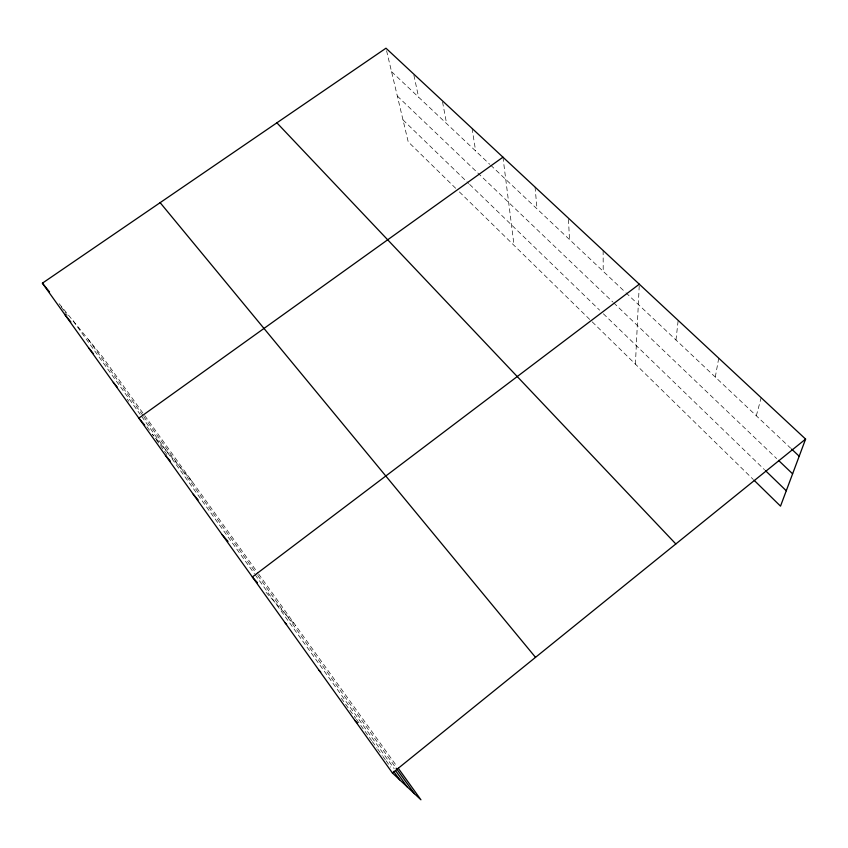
<?xml version="1.0" encoding="UTF-8"?>
<svg xmlns="http://www.w3.org/2000/svg" width="848" height="848" viewBox="0 0 848 848"><rect width="100%" height="100%" fill="white"/><g stroke="black" fill="none" stroke-linecap="round" stroke-linejoin="round"><path stroke-width="0.64" stroke-dasharray="4.24 3.18" d="M635.406 364.142L639.307 284.186M675.983 339.995L678.167 320.385M715.277 377.063L718.744 358.195M756.31 415.774L761.186 397.723M391.543 71.645L489.752 164.3M490.695 165.19L625.04 291.924M625.983 292.825L790.612 448.136M397.341 96.078L612.744 301.93M613.687 302.842L776.641 458.577M403.001 119.907L468.7 183.486M469.654 184.398L599.631 310.167M603.363 313.781L764.472 469.675M455.673 188.277L408.206 141.828L385.978 48.209M459.393 191.913L591.289 320.968M592.222 321.88L753.321 479.523M266.071 592.37L295.804 625.75M192.125 481.516L152.322 434.176L155.396 438.469M59.127 303.679L102.364 356.669L257.856 572.951M258.608 574.001L396.726 766.126M88.393 339.539L142.952 415.531M143.694 416.58L256.986 574.372M257.75 575.442L395.401 767.164M73.151 320.862L140.164 414.333M141.69 416.474L254.379 573.672M255.142 574.732L394.193 768.701M61.215 306.87L64.194 311.036M64.936 312.085L67.183 315.212M127.242 399.122L128.758 401.242M147.001 426.735L150.043 430.985M156.17 439.54L163.844 450.267M164.607 451.337L166.908 454.549M341.309 698.222L355.694 718.309M356.446 719.369L371.625 740.569M372.389 741.64L376.947 748.01M377.71 749.07L382.268 755.441M383.031 756.511L385.31 759.691M386.073 760.762L390.631 767.133M413.909 75.26L418.583 97.16M442.55 101.961L446.599 123.585M472.071 128.398L475.633 150.976M502.959 157.177L514.058 245.401M535.056 187.069L537.007 208.884M568.489 219.409L569.474 239.507M603.14 250.499L603.214 271.339"/><path stroke-width="1.27" d="M398.242 768.235L420.926 799.791L392.423 772.984L42.4 283.179L385.978 48.209L805.6 439.094L780.52 506.139L754.264 480.445M392.423 772.984L805.6 439.094M639.307 284.186L252.354 576.979L257.463 582.714M502.959 157.177L138.839 418.138L144.743 425.155M791.566 449.037L799.198 456.224M778.517 460.379L792.604 473.831M765.415 470.587L786.276 490.769M354.835 720.387L357.368 722.931M276.872 122.822L675.835 543.96M319.039 670.302L320.756 672.104M284.917 622.549L286.635 624.425M222.134 534.685L228.017 541.427M193.196 494.193L198.156 499.96M165.455 455.376L170.321 461.1M113.293 382.374L117.395 387.303M88.743 348.019L93.524 353.807M160.134 202.651L535.523 657.348M65.126 314.979L70.861 321.964M42.4 283.179L49.544 291.924M396.164 768.224L414.439 793.686M395.73 770.853L407.263 786.933M393.673 771.383L399.758 779.884"/></g></svg>
